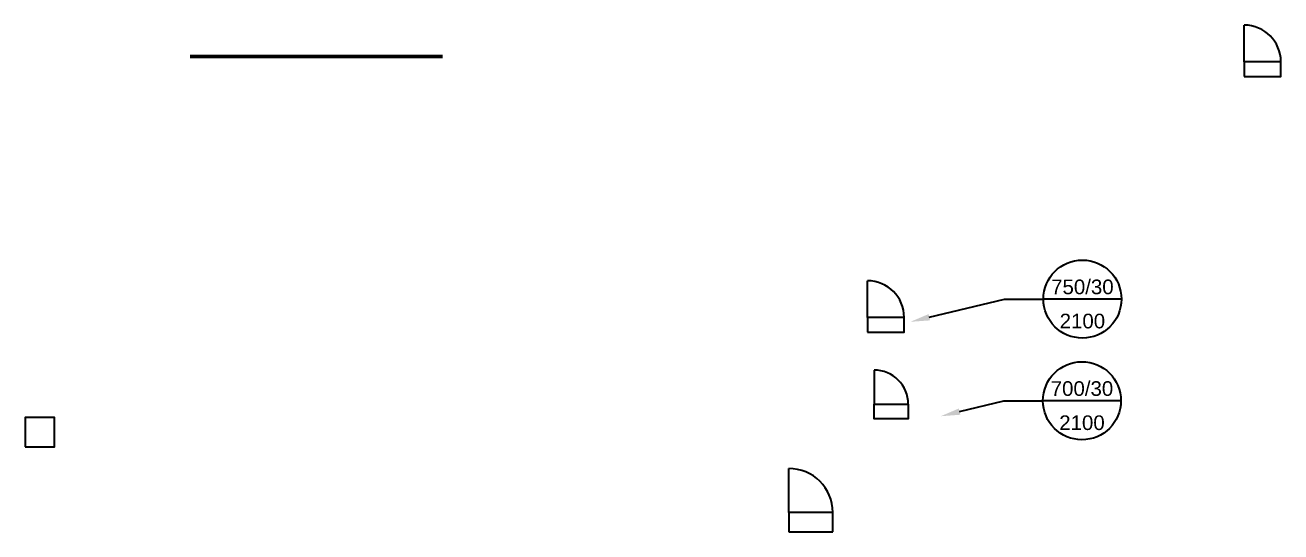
# Model space of a CAD drawing. Header units: metres. Extents: x -98677 to 89321, y -16450 to 242692.
# Drawn here: x -98677 to -72929, y 30563 to 40948 of the extents above; entities that cross this region are included whole.
import ezdxf
from ezdxf import colors
from ezdxf.entities.mleader import LeaderData, LeaderLine
from ezdxf.enums import TextEntityAlignment as Align
from ezdxf.math import Vec2, Vec3

# ---------------------------------------------------------------- set-up
doc = ezdxf.new("R2010")
doc.units = ezdxf.units.M
doc.header["$LTSCALE"] = 0.001
for name, color, linetype, lineweight in [('ajtók', 7, 'Continuous', 25), ('külső fal', 7, 'Continuous', 50), ('szekrény', 251, 'Continuous', 25)]:
    doc.layers.add(name, color=color, linetype=linetype, lineweight=lineweight)
doc.layers.add('gépészet - villany', color=6, linetype='Continuous')
doc.styles.get("Standard").update_dxf_attribs({"font": 'arial.ttf'})

# ---------------------------------------------------------------- blocks, each defined once
blk = doc.blocks.new('_DetailCallout')
at = {"layer": 'külső fal', "color": 0, "lineweight": -2}
blk.add_line((8, 0), (-8, 0), dxfattribs=at)
blk.add_circle((0, 0), 8, dxfattribs=at)
at = {"layer": 'külső fal', "color": 0}
for tag, p in [('VIEWNUMBER', (0, 1)), ('SHEETNUMBER', (0, -6))]:
    blk.add_attdef(tag, text='', height=3, dxfattribs=at).set_placement(p, align=Align.CENTER)
blk = doc.blocks.new('750_300_ajto')
at = {"layer": 'ajtók'}
blk.add_line((-30653, 17621), (-30653, 18371), dxfattribs=at)
blk.add_lwpolyline([(-30653, 17321), (-29903, 17321), (-29903, 17621), (-30653, 17621)], close=True, dxfattribs=at)
blk.add_arc((-30653, 17621), 750, 0, 90, dxfattribs=at)
blk = doc.blocks.new('900_400_ajto')
at = {"layer": 'ajtók'}
for p, q in [((-32268, 13625), (-32268, 14525)), ((-31368, 13625), (-32268, 13625)), ((-32268, 13625), (-32268, 13225)), ((-31368, 13225), (-31368, 13625)), ((-32268, 13225), (-31368, 13225))]:
    blk.add_line(p, q, dxfattribs=at)
blk.add_arc((-32268, 13625), 900, 0, 90, dxfattribs=at)

msp = doc.modelspace()

# ---------------------------------------------------------------- linework, layer by layer
at = {"layer": 'ajtók'}
msp.add_line((-81269.656, 33878.61), (-81269.656, 33178.61), dxfattribs=at)
msp.add_lwpolyline([(-81269.656, 33178.61), (-80569.656, 33178.61), (-80569.656, 32878.61), (-81269.656, 32878.61)], close=True, dxfattribs=at)
msp.add_arc((-81269.656, 33178.61), 700, 0, 90, dxfattribs=at)
at = {"layer": 'külső fal', "ltscale": 10000}
msp.add_line((-95292.056, 40303.531), (-90122.145, 40303.531), dxfattribs=at)
at = {"layer": 'szekrény', "ltscale": 10000}
msp.add_lwpolyline([(-98677.063, 32308.921), (-98077.063, 32308.921), (-98077.063, 32908.921), (-98677.063, 32908.921)], close=True, dxfattribs=at)

# ---------------------------------------------------------------- block references
at = {"layer": 'ajtók'}
for name in ['750_300_ajto', '900_400_ajto']:
    msp.add_blockref(name, (-50750.625, 17337.347), dxfattribs=at)
at = {"layer": 'gépészet - villany', "ltscale": 10000}
msp.add_blockref('750_300_ajto', (-43026.387, 22576.861), dxfattribs=at)

# ---------------------------------------------------------------- leaders
at = {"layer": 'ajtók'}
ml = msp.add_multileader_block('Standard', dxfattribs=at)
ml.set_content('_DetailCallout', color=256, scale=100)
ml.set_attribute('VIEWNUMBER', '750/30', width=0)
ml.set_attribute('SHEETNUMBER', '2100', width=0)
ml.set_leader_properties()
ml.build(insert=Vec2(0, 0))
ml.multileader.update_dxf_attribs({"arrow_head_size": 400, "scale": 100})
ctx = ml.context
ctx.base_point, ctx.scale, ctx.char_height, ctx.arrow_head_size, ctx.plane_origin = Vec3(-77798.752, 35333.657), 100, 400, 400, Vec3(-80527.005, 34867.289)
notes = []
notes.append((ctx, [(0, (1, 1, 0), (-78598.752, 35333.657), (1, 0), 800, [(0, [(-80527.005, 34867.289)], 256, [])])]))
ctx.block.insert = Vec3(-76998.752, 35333.657)
at = {"layer": 'külső fal'}
ml = msp.add_multileader_block('Standard', dxfattribs=at)
ml.set_content('_DetailCallout', color=256, scale=100)
ml.set_attribute('VIEWNUMBER', '700/30', width=0)
ml.set_attribute('SHEETNUMBER', '2100', width=0)
ml.set_leader_properties()
ml.build(insert=Vec2(0, 0))
ml.multileader.update_dxf_attribs({"arrow_head_size": 400, "scale": 100})
ctx = ml.context
ctx.base_point, ctx.scale, ctx.char_height, ctx.arrow_head_size, ctx.plane_origin = Vec3(-77807.48, 33250.218), 100, 400, 400, Vec3(-79905.348, 32932.24)
notes.append((ctx, [(0, (1, 1, 0), (-78607.48, 33250.218), (1, 0), 800, [(0, [(-79905.348, 32932.24)], 256, [])])]))
ctx.block.insert = Vec3(-77007.48, 33250.218)
for ctx, leaders in notes:
    for number, flags, end, landing, length, lines in leaders:
        leader = LeaderData()
        leader.index, (leader.has_last_leader_line, leader.has_dogleg_vector, leader.attachment_direction) = number, flags
        leader.last_leader_point, leader.dogleg_vector, leader.dogleg_length = Vec3(end), Vec3(landing), length
        for number, points, colour, breaks in lines:
            line = LeaderLine()
            line.index, line.vertices, line.color, line.breaks = number, Vec3.list(points), colors.encode_raw_color(colour), breaks
            leader.lines.append(line)
        ctx.leaders.append(leader)

doc.saveas('drawing.dxf')
